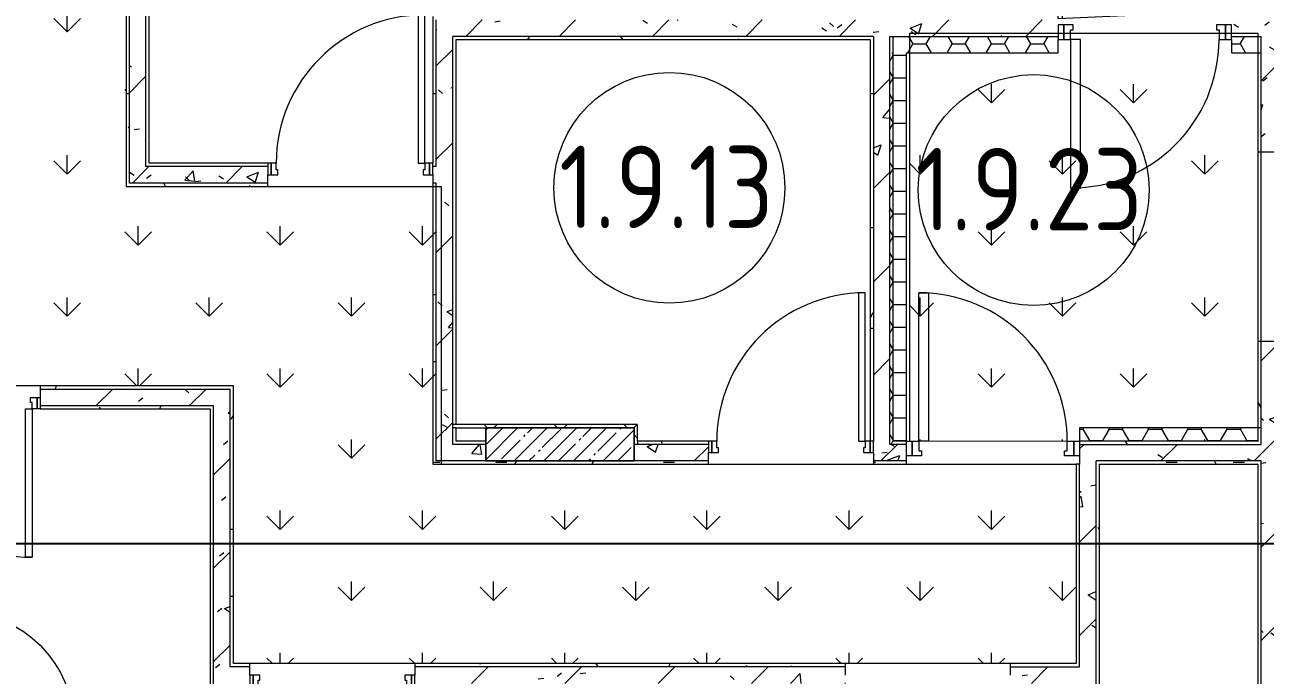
# Model space of a CAD drawing. Header units: millimetres. Extents: x -500089 to 1469082, y -290736 to 166440.
# Drawn here: x 1214459 to 1221979, y -70595 to -66650 of the extents above; entities that cross this region are included whole.
import ezdxf

# ---------------------------------------------------------------- set-up
doc = ezdxf.new("R2010")
doc.units = ezdxf.units.MM
for name, color, linetype, lineweight in [('Двери', 7, 'Continuous', 0), ('Марки помещений', 7, 'Continuous', 0), ('Несущие колонны', 7, 'Continuous', 0), ('Перекрытие', 7, 'Continuous', 0), ('Стены несущие', 7, 'Continuous', 0), ('Стены отделка', 7, 'Continuous', 0), ('Стены штриховка', 7, 'Continuous', 0), ('экспертиза условные обозначения', 1, 'Continuous', 0)]:
    doc.layers.add(name, color=color, linetype=linetype, lineweight=lineweight)
doc.styles.add('GOST Common_1', font='', dxfattribs={"width": 0.9, "height": 700})
doc.styles.get('GOST Common_1').set_extended_font_data('GOST Common')
pattern_1 = [(0, (1111853.59, -73570.49), (812.8, 203.2), [67.056, -542.544, 67.056, -542.544, -3251.2]), (0, (1111853.59, -73570.49), (812.8, 203.2), [-1219.2, 67.056, -1152.144, 67.056, -542.544, -1422.4]), (0, (1111853.59, -73570.49), (812.8, 203.2), [-3048, 67.056, -339.344, 67.056, -948.944]), (120, (1112158.39, -73468.89), (-582.37636, 602.30545), [67.056, -542.544, 67.056, -542.544, -3251.2]), (120, (1112158.39, -73468.89), (-582.37636, 602.30545), [-1219.2, 67.056, -1152.144, 67.056, -542.544, -1422.4]), (120, (1112158.39, -73468.89), (-582.37636, 602.30545), [-3048, 67.056, -339.344, 67.056, -948.944]), (240, (1112259.99, -73062.49), (-230.42364, -805.50545), [67.056, -542.544, 67.056, -542.544, -3251.2]), (240, (1112259.99, -73062.49), (-230.42364, -805.50545), [-1219.2, 67.056, -1152.144, 67.056, -542.544, -1422.4]), (240, (1112259.99, -73062.49), (-230.42364, -805.50545), [-3048, 67.056, -339.344, 67.056, -948.944])]
pattern_2 = [(45, (1111853.6, -73570.5), (-282.8427, 282.8427), [])]
pattern_3 = [(50, (1111853.6, -73570.5), (728.7365, -63.7558), [76.2, -838.2]), (355, (1111853.6, -73570.5), (-140.9716, 764.2276), [60.96, -670.56]), (100.451, (1111914.3, -73575.8), (587.77, 700.4668), [64.76, -712.36]), (46.184, (1111853.6, -73367.3), (1084.316, -168.171), [114.3, -1257.3]), (96.636, (1111943.9, -73381.3), (949.61, 989.71), [97.14, -1068.54]), (351.184, (1111853.6, -73367.3), (949.62, 989.701), [91.44, -1005.84]), (21, (1111955.2, -73418.1), (606.458, -409.0606), [76.2, -838.2]), (326, (1111955.2, -73418.1), (247.2083, 736.753), [60.96, -670.56]), (71.451, (1112005.7, -73452.2), (853.6683, 327.6855), [64.76, -712.36]), (37.5, (1111853.59, -73570.5), (12.3547, 338.2201), [33.528, -628.904, 33.528, -647.192, -673.1]), (37.5, (1111853.59, -73570.5), (12.3547, 338.2201), [-1343.152, 33.528, -639.572]), (7.5, (1111853.6, -73570.5), (267.2789, 400.7221), [33.528, -354.584, 33.528, -613.664, -256.54]), (7.5, (1111853.6, -73570.5), (267.2789, 400.7221), [-1035.304, 33.528, -223.012]), (327.5, (1111627.02, -73570.5), (542.3633, -22.91534), [33.528, -220.472, 33.528, -758.952, -1051.56]), (327.5, (1111627.02, -73570.5), (542.3633, -22.91534), [-1046.48, 33.528, -1018.032]), (317.5, (1111525.4, -73570.5), (592.517, 101.7071), [33.528, -296.672, 33.528, -492.76, -746.76]), (317.5, (1111525.4, -73570.5), (592.517, 101.7071), [-856.488, 33.528, -713.232])]
pattern_4 = [(45, (1111853.6, -73570.5), (-212.132, 212.132), []), (135, (1111853.6, -73570.5), (-212.132, -212.132), [])]
pattern_5 = [(0, (1111853.585, -73570.49), (119.062, 68.741), [79.375, -158.75]), (120, (1111853.585, -73570.49), (-119.062952, 68.741083), [79.375, -158.75]), (60, (1111853.585, -73570.49), (4.8e-05, 137.482083), [0, -158.75, 79.375, 0])]
pattern_6 = [(90, (1077209.23, -303341.8), (-431.0523, 431.0523), [114.3, -747.8046]), (45, (1077209.2, -303341.8), (-431.0523, 431.0523), [114.3, -495.3]), (135, (1077209.2, -303341.8), (-431.0523, -431.0523), [114.3, -495.3])]

# ---------------------------------------------------------------- blocks, each defined once
blk = doc.blocks.new('ADSK_КолоннаЖБ_Прямоугольная - 200x900 мм-V328-З Этаж 01')
at = {"layer": 'Несущие колонны', "lineweight": 18}
for p, q in [((-450, 100), (450, 100)), ((-450, -100), (-450, 100)), ((450, 100), (450, -100)), ((450, -100), (-450, -100))]:
    blk.add_line(p, q, dxfattribs=at)
blk = doc.blocks.new('ASVP_ДверьСтальная_1 полотно - Внутренняя 900х2000h_полотно_ Г Пр _825 в чистоте_-4325931-З Этаж 01')
at = {"layer": 'Двери', "lineweight": 18}
for p, q in [((-450, 970), (-390, 970)), ((-450, 70), (-450, 970)), ((-390, 970), (-390, 70)), ((-525, 70), (-490, 70)), ((-525, -20), (-525, 70)), ((-490, 70), (-450, 70)), ((-490, -20), (-490, 70)), ((-490, 70), (-490, -20)), ((-390, 70), (-450, 70)), ((-450, 70), (-450, 10)), ((-450, 10), (-434, 10)), ((-434, 10), (-434, -20)), ((434, 10), (450, 10)), ((434, -20), (434, 10)), ((450, 70), (490, 70)), ((450, 10), (450, 70)), ((490, 70), (490, -20)), ((490, 70), (525, 70)), ((490, -20), (490, 70)), ((525, 70), (525, -20)), ((-490, -20), (-525, -20)), ((-434, -20), (-490, -20)), ((490, -20), (434, -20)), ((525, -20), (490, -20))]:
    blk.add_line(p, q, dxfattribs=at)
at = {"layer": 'Двери'}
blk.add_arc((-450, 70), 900, 0, 90, dxfattribs=at)
blk = doc.blocks.new('ASVP_ДверьСтальная_1 полотно - Внутренняя 900х2000h_полотно_ Г Л _825 в чистоте_-4325929-З Этаж 01')
at = {"layer": 'Двери', "lineweight": 18}
for p, q in [((450, 970), (390, 970)), ((390, 970), (390, 70)), ((450, 70), (450, 970)), ((-490, 70), (-525, 70)), ((-525, 70), (-525, -20)), ((-450, 70), (-490, 70)), ((-490, 70), (-490, -20)), ((-490, -20), (-490, 70)), ((-450, 10), (-450, 70)), ((-434, 10), (-450, 10)), ((-434, -20), (-434, 10)), ((390, 70), (450, 70)), ((450, 10), (434, 10)), ((434, 10), (434, -20)), ((490, 70), (450, 70)), ((450, 70), (450, 10)), ((490, -20), (490, 70)), ((525, 70), (490, 70)), ((490, 70), (490, -20)), ((525, -20), (525, 70)), ((-525, -20), (-490, -20)), ((-490, -20), (-434, -20)), ((434, -20), (490, -20)), ((490, -20), (525, -20))]:
    blk.add_line(p, q, dxfattribs=at)
at = {"layer": 'Двери'}
blk.add_arc((450, 70), 900, 90, 180, dxfattribs=at)
blk = doc.blocks.new('ASVP_ДверьДеревянная_1 полотно - Входная_внутр_ 900х2000h_полотно_ Г Л _850 в чистоте_-4213426-З Этаж 01')
at = {"layer": 'Двери', "lineweight": 18}
for p, q in [((450, 970), (410, 970)), ((410, 970), (410, 70)), ((450, 70), (450, 970)), ((-480, 70), (-500, 70)), ((-500, 70), (-500, 0)), ((-500, 0), (-480, 0)), ((-450, 70), (-480, 70)), ((-480, 70), (-480, 0)), ((-480, 0), (-480, 70)), ((-480, 0), (-440, 0)), ((-450, 30), (-450, 70)), ((-440, 30), (-450, 30)), ((-440, 0), (-440, 30)), ((410, 70), (450, 70)), ((450, 30), (440, 30)), ((440, 30), (440, 0)), ((440, 0), (480, 0)), ((480, 70), (450, 70)), ((450, 70), (450, 30)), ((480, 0), (480, 70)), ((500, 70), (480, 70)), ((480, 70), (480, 0)), ((480, 0), (500, 0)), ((500, 0), (500, 70))]:
    blk.add_line(p, q, dxfattribs=at)
at = {"layer": 'Двери'}
blk.add_arc((450, 70), 900, 90, 180, dxfattribs=at)
blk = doc.blocks.new('ASVP_ДверьДеревянная_1 полотно - Входная_внутр_ 900х2000h_полотно_ Г Пр _850 в чистоте_-4213387-З Этаж 01')
at = {"layer": 'Двери', "lineweight": 18}
for p, q in [((-450, 970), (-410, 970)), ((-450, 70), (-450, 970)), ((-410, 970), (-410, 70)), ((-500, 70), (-480, 70)), ((-500, 0), (-500, 70)), ((-480, 0), (-500, 0)), ((-480, 70), (-450, 70)), ((-480, 0), (-480, 70)), ((-480, 70), (-480, 0)), ((-440, 0), (-480, 0)), ((-410, 70), (-450, 70)), ((-450, 70), (-450, 30)), ((-450, 30), (-440, 30)), ((-440, 30), (-440, 0)), ((440, 30), (450, 30)), ((440, 0), (440, 30)), ((480, 0), (440, 0)), ((450, 70), (480, 70)), ((450, 30), (450, 70)), ((480, 70), (480, 0)), ((480, 70), (500, 70)), ((480, 0), (480, 70)), ((500, 0), (480, 0)), ((500, 70), (500, 0))]:
    blk.add_line(p, q, dxfattribs=at)
at = {"layer": 'Двери'}
blk.add_arc((-450, 70), 900, 0, 90, dxfattribs=at)
blk = doc.blocks.new('ASVP_ДверьДеревянная_1 полотно - Входная_внутр_ 900х2000h_полотно_ Г Л _850 в чистоте_-4213430-З Этаж 01')
at = {"layer": 'Двери', "lineweight": 18}
for p, q in [((450, 970), (410, 970)), ((410, 970), (410, 70)), ((450, 70), (450, 970)), ((-480, 70), (-500, 70)), ((-500, 70), (-500, 0)), ((-500, 0), (-480, 0)), ((-450, 70), (-480, 70)), ((-480, 70), (-480, 0)), ((-480, 0), (-480, 70)), ((-480, 0), (-440, 0)), ((-450, 30), (-450, 70)), ((-440, 30), (-450, 30)), ((-440, 0), (-440, 30)), ((410, 70), (450, 70)), ((450, 30), (440, 30)), ((440, 30), (440, 0)), ((440, 0), (480, 0)), ((480, 70), (450, 70)), ((450, 70), (450, 30)), ((480, 0), (480, 70)), ((500, 70), (480, 70)), ((480, 70), (480, 0)), ((480, 0), (500, 0)), ((500, 0), (500, 70))]:
    blk.add_line(p, q, dxfattribs=at)
at = {"layer": 'Двери'}
blk.add_arc((450, 70), 900, 90, 180, dxfattribs=at)
blk = doc.blocks.new('ASVP_Марка_Помещение_ОдноЗначение - Номер-684784-З Этаж 01')
at = {"layer": 'Марки помещений'}
blk.add_circle((0, 0), 3.5, dxfattribs=at)

msp = doc.modelspace()

# ---------------------------------------------------------------- hatches: boundary and pattern name
at = {"layer": 'Несущие колонны'}
h = msp.add_hatch(dxfattribs=at)
h.set_pattern_fill('FP_35', color=256, style=0, pattern_type=2)
h.set_pattern_definition([(45, (1111853.59, -73570.49), (-89.80256, 89.80256), []), (45, (1111943.39, -73570.49), (-89.80256, 89.80256), [158.75, -31.75, 13.411, -18.339])])
h.paths.add_polyline_path([(1218153.586, -69295.488), (1218153.586, -69095.488), (1217253.586, -69095.488), (1217253.586, -69295.488), (1217954.336, -69295.488)], flags=0)
at = {"layer": 'Стены штриховка'}
h = msp.add_hatch(dxfattribs=at)
h.set_pattern_fill('FP_174', color=256, style=0, pattern_type=2)
h.set_pattern_definition(pattern_1)
h.paths.add_polyline_path([(1215073.585, -67630.488), (1215093.585, -67630.488), (1215093.585, -64400.488), (1215073.585, -64400.488), (1215073.585, -67610.488)], flags=0)
h.paths.add_polyline_path([(1215093.585, -63400.488), (1215093.585, -62265.488), (1215073.585, -62265.488), (1215073.585, -63400.488)], flags=0)
h = msp.add_hatch(dxfattribs=at)
h.set_pattern_fill('FP_201', color=256, style=0, pattern_type=2)
h.set_pattern_definition(pattern_2)
h.paths.add_polyline_path([(1215192.822, -67610.488), (1215193.585, -67610.488), (1215193.585, -64400.488), (1215093.585, -64400.488), (1215093.585, -67610.488)], flags=0)
h.paths.add_polyline_path([(1215093.585, -63400.488), (1215193.585, -63400.488), (1215193.585, -62285.488), (1215093.585, -62285.488), (1215093.585, -63054.816)], flags=0)
h = msp.add_hatch(dxfattribs=at)
h.set_pattern_fill('FP_31', color=256, style=0, pattern_type=2)
h.set_pattern_definition(pattern_3)
h.paths.add_polyline_path([(1215192.822, -67610.488), (1215193.585, -67610.488), (1215193.585, -64400.488), (1215093.585, -64400.488), (1215093.585, -67610.488)], flags=0)
h.paths.add_polyline_path([(1215093.585, -63400.488), (1215193.585, -63400.488), (1215193.585, -62285.488), (1215093.585, -62285.488), (1215093.585, -63054.816)], flags=0)
h = msp.add_hatch(dxfattribs=at)
h.set_pattern_fill('FP_174', color=256, style=0, pattern_type=2)
h.set_pattern_definition(pattern_1)
h.paths.add_polyline_path([(1215213.585, -67510.488), (1215213.585, -64870.488), (1215193.585, -64870.488), (1215193.585, -67510.488)], flags=0)
h.paths.add_polyline_path([(1215213.585, -64770.488), (1215213.585, -64400.488), (1215193.585, -64400.488), (1215193.585, -64770.488)], flags=0)
h.paths.add_polyline_path([(1215213.585, -63400.488), (1215213.585, -62385.488), (1215193.585, -62385.488), (1215193.585, -63400.488)], flags=0)
h = msp.add_hatch(dxfattribs=at)
h.set_pattern_fill('FP_174', color=256, style=0, pattern_type=2)
h.set_pattern_definition(pattern_1)
h.paths.add_polyline_path([(1221953.586, -73750.488), (1221953.586, -71630.488), (1221933.586, -71630.488), (1221933.586, -73750.488), (1221944.657, -73750.488)], flags=0)
h.paths.add_polyline_path([(1221933.586, -71530.488), (1221953.586, -71530.488), (1221953.586, -69295.488), (1221933.586, -69295.488), (1221933.586, -71510.488)], flags=0)
h.paths.add_polyline_path([(1221953.586, -69195.488), (1221953.586, -69095.488), (1221933.586, -69175.488), (1221933.586, -69195.488)], flags=0)
h.paths.add_polyline_path([(1221933.586, -69095.488), (1221953.586, -69095.488), (1221953.586, -68570.488), (1221933.586, -68570.488)], flags=0)
h.paths.add_polyline_path([(1221953.586, -66820.488), (1221953.586, -66720.488), (1221933.586, -66720.488), (1221951.086, -66807.988)], flags=0)
h.paths.add_polyline_path([(1221933.586, -67420.488), (1221953.586, -67420.488), (1221953.586, -66820.488), (1221933.586, -66820.488), (1221933.586, -67079.17)], flags=0)
h.paths.add_polyline_path([(1221953.586, -66620.488), (1221953.586, -66220.488), (1221933.586, -66220.488), (1221933.586, -66620.488)], flags=0)
h.paths.add_polyline_path([(1221953.586, -65220.488), (1221952.549, -64600.488), (1221933.586, -64600.488), (1221933.586, -65220.488)], flags=0)
h = msp.add_hatch(dxfattribs=at)
h.set_pattern_fill('FP_201', color=256, style=0, pattern_type=2)
h.set_pattern_definition(pattern_2)
h.paths.add_polyline_path([(1222153.586, -73770.488), (1222153.586, -68570.488), (1221953.586, -68570.488), (1221953.586, -73770.488), (1222153.007, -73770.488)], flags=0)
h.paths.add_polyline_path([(1222063.586, -67420.488), (1222153.586, -67420.488), (1222153.586, -66220.488), (1221953.586, -66220.488), (1221953.586, -67420.488), (1222037.385, -67420.488)], flags=0)
h.paths.add_polyline_path([(1221953.586, -65220.488), (1222153.586, -65220.488), (1222153.586, -64620.488), (1221953.586, -64620.488), (1221953.586, -65028.749)], flags=0)
h = msp.add_hatch(dxfattribs=at)
h.set_pattern_fill('FP_31', color=256, style=0, pattern_type=2)
h.set_pattern_definition(pattern_3)
h.paths.add_polyline_path([(1222153.586, -73770.488), (1222153.586, -68570.488), (1221953.586, -68570.488), (1221953.586, -73770.488), (1222153.007, -73770.488)], flags=0)
h.paths.add_polyline_path([(1222063.586, -67420.488), (1222153.586, -67420.488), (1222153.586, -66220.488), (1221953.586, -66220.488), (1221953.586, -67420.488), (1222037.385, -67420.488)], flags=0)
h.paths.add_polyline_path([(1221953.586, -65220.488), (1222153.586, -65220.488), (1222153.586, -64620.488), (1221953.586, -64620.488), (1221953.586, -65028.749)], flags=0)
h = msp.add_hatch(dxfattribs=at)
h.set_pattern_fill('FP_174', color=256, style=0, pattern_type=2)
h.set_pattern_definition(pattern_1)
h.paths.add_polyline_path([(1216944.495, -69315.488), (1216953.586, -69315.488), (1216953.586, -67610.488), (1216933.586, -67610.488), (1216933.586, -69315.488)], flags=0)
h.paths.add_polyline_path([(1216953.586, -67510.488), (1216953.586, -66600.488), (1216933.586, -66600.488), (1216933.586, -67510.488)], flags=0)
h = msp.add_hatch(dxfattribs=at)
h.set_pattern_fill('FP_201', color=256, style=0, pattern_type=2)
h.set_pattern_definition(pattern_2)
h.paths.add_polyline_path([(1217051.701, -69295.488), (1217053.586, -69295.488), (1217053.586, -66620.488), (1216953.586, -66620.488), (1216953.586, -69295.488)], flags=0)
h = msp.add_hatch(dxfattribs=at)
h.set_pattern_fill('FP_31', color=256, style=0, pattern_type=2)
h.set_pattern_definition(pattern_3)
h.paths.add_polyline_path([(1217051.701, -69295.488), (1217053.586, -69295.488), (1217053.586, -66620.488), (1216953.586, -66620.488), (1216953.586, -69295.488)], flags=0)
h = msp.add_hatch(dxfattribs=at)
h.set_pattern_fill('FP_201', color=256, style=0, pattern_type=2)
h.set_pattern_definition(pattern_2)
h.paths.add_polyline_path([(1219066.31, -66720.488), (1219603.586, -66720.488), (1219603.586, -66620.488), (1217053.586, -66620.488), (1217053.586, -66720.488), (1217073.586, -66720.488)], flags=0)
h = msp.add_hatch(dxfattribs=at)
h.set_pattern_fill('FP_31', color=256, style=0, pattern_type=2)
h.set_pattern_definition(pattern_3)
h.paths.add_polyline_path([(1219066.31, -66720.488), (1219603.586, -66720.488), (1219603.586, -66620.488), (1217053.586, -66620.488), (1217053.586, -66720.488), (1217073.586, -66720.488)], flags=0)
h = msp.add_hatch(dxfattribs=at)
h.set_pattern_fill('FP_201', color=256, style=0, pattern_type=2)
h.set_pattern_definition(pattern_2)
h.paths.add_polyline_path([(1219703.586, -69195.488), (1219703.586, -66620.488), (1219603.586, -66620.488), (1219603.586, -69195.488)], flags=0)
h = msp.add_hatch(dxfattribs=at)
h.set_pattern_fill('FP_31', color=256, style=0, pattern_type=2)
h.set_pattern_definition(pattern_3)
h.paths.add_polyline_path([(1219703.586, -69195.488), (1219703.586, -66620.488), (1219603.586, -66620.488), (1219603.586, -69195.488)], flags=0)
h = msp.add_hatch(dxfattribs=at)
h.set_pattern_fill('FP_201', color=256, style=0, pattern_type=2)
h.set_pattern_definition(pattern_2)
h.paths.add_polyline_path([(1220178.284, -66720.488), (1220723.586, -66720.488), (1220723.586, -66620.488), (1219703.586, -66620.953), (1219703.586, -66720.488), (1219723.586, -66720.488)], flags=0)
h.paths.add_polyline_path([(1221933.586, -66720.488), (1221953.586, -66720.488), (1221953.586, -66620.488), (1221773.586, -66620.488), (1221773.586, -66720.488)], flags=0)
h = msp.add_hatch(dxfattribs=at)
h.set_pattern_fill('FP_31', color=256, style=0, pattern_type=2)
h.set_pattern_definition(pattern_3)
h.paths.add_polyline_path([(1220178.284, -66720.488), (1220723.586, -66720.488), (1220723.586, -66620.488), (1219703.586, -66620.953), (1219703.586, -66720.488), (1219723.586, -66720.488)], flags=0)
h.paths.add_polyline_path([(1221933.586, -66720.488), (1221953.586, -66720.488), (1221953.586, -66620.488), (1221773.586, -66620.488), (1221773.586, -66720.488)], flags=0)
h = msp.add_hatch(dxfattribs=at)
h.set_pattern_fill('FP_174', color=256, style=0, pattern_type=2)
h.set_pattern_definition(pattern_1)
h.paths.add_polyline_path([(1217073.586, -69195.488), (1217073.586, -69095.488), (1217053.586, -69095.488), (1217053.586, -69195.488), (1217061.777, -69195.488)], flags=0)
h.paths.add_polyline_path([(1217073.586, -69075.488), (1217073.586, -66720.488), (1217053.586, -66720.488), (1217053.586, -69075.488)], flags=0)
h = msp.add_hatch(dxfattribs=at)
h.set_pattern_fill('FP_174', color=256, style=0, pattern_type=2)
h.set_pattern_definition(pattern_1)
h.paths.add_polyline_path([(1219583.586, -66740.488), (1219583.586, -66720.488), (1217073.586, -66720.488), (1217073.586, -66740.488), (1219066.31, -66740.488)], flags=0)
h = msp.add_hatch(dxfattribs=at)
h.set_pattern_fill('FP_174', color=256, style=0, pattern_type=2)
h.set_pattern_definition(pattern_1)
h.paths.add_polyline_path([(1219603.586, -69175.488), (1219603.586, -66720.488), (1219583.586, -66720.488), (1219583.586, -69175.488)], flags=0)
h = msp.add_hatch(dxfattribs=at)
h.set_pattern_fill('FP_34', color=256, style=0, pattern_type=2)
h.set_pattern_definition(pattern_5)
h.paths.add_polyline_path([(1221953.586, -66820.488), (1221933.586, -66720.488), (1221773.586, -66720.488), (1221773.586, -66820.488), (1221933.586, -66820.488)], flags=0)
h.paths.add_polyline_path([(1219803.586, -66820.488), (1220723.586, -66820.488), (1220723.586, -66720.488), (1219723.586, -66720.488), (1219723.586, -66820.488)], flags=0)
h = msp.add_hatch(dxfattribs=at)
h.set_pattern_fill('FP_34', color=256, style=0, pattern_type=2)
h.set_pattern_definition(pattern_5)
h.paths.add_polyline_path([(1219703.586, -69195.488), (1219803.586, -69195.488), (1219803.586, -66820.488), (1219703.586, -66820.488), (1219703.586, -69175.488)], flags=0)
h = msp.add_hatch(dxfattribs=at)
h.set_pattern_fill('FP_201', color=256, style=0, pattern_type=2)
h.set_pattern_definition(pattern_2)
h.paths.add_polyline_path([(1215213.585, -67610.488), (1215933.586, -67610.488), (1215933.586, -67510.488), (1215193.585, -67510.488), (1215193.585, -67610.488)], flags=0)
h.paths.add_polyline_path([(1216940.928, -67610.488), (1216953.586, -67610.488), (1216953.586, -67510.488), (1216933.586, -67510.488), (1216933.586, -67610.488)], flags=0)
h = msp.add_hatch(dxfattribs=at)
h.set_pattern_fill('FP_31', color=256, style=0, pattern_type=2)
h.set_pattern_definition(pattern_3)
h.paths.add_polyline_path([(1215213.585, -67610.488), (1215933.586, -67610.488), (1215933.586, -67510.488), (1215193.585, -67510.488), (1215193.585, -67610.488)], flags=0)
h.paths.add_polyline_path([(1216940.928, -67610.488), (1216953.586, -67610.488), (1216953.586, -67510.488), (1216933.586, -67510.488), (1216933.586, -67610.488)], flags=0)
h = msp.add_hatch(dxfattribs=at)
h.set_pattern_fill('FP_174', color=256, style=0, pattern_type=2)
h.set_pattern_definition(pattern_1)
h.paths.add_polyline_path([(1215093.585, -67630.488), (1215933.586, -67630.488), (1215933.586, -67610.488), (1215093.585, -67610.488)], flags=0)
h = msp.add_hatch(dxfattribs=at)
h.set_pattern_fill('FP_174', color=256, style=0, pattern_type=2)
h.set_pattern_definition(pattern_1)
h.paths.add_polyline_path([(1214816.046, -68860.488), (1215703.585, -68860.488), (1215703.345, -68840.488), (1214553.586, -68840.488), (1214553.586, -68860.488), (1214618.45, -68860.488)], flags=0)
h.paths.add_polyline_path([(1212394.52, -68860.488), (1213553.586, -68860.488), (1213553.586, -68840.488), (1211683.585, -68840.488), (1211683.585, -68860.488)], flags=0)
h.paths.add_polyline_path([(1208123.586, -68860.488), (1208123.586, -68840.488), (1206233.585, -68840.488), (1206233.585, -68860.488), (1208103.586, -68860.488)], flags=0)
h.paths.add_polyline_path([(1208348.585, -68860.488), (1208348.585, -68840.488), (1208223.586, -68840.488), (1208223.586, -68860.488), (1208243.586, -68860.488)], flags=0)
h.paths.add_polyline_path([(1209348.585, -68860.488), (1210683.585, -68860.488), (1210683.585, -68840.488), (1209348.585, -68840.488)], flags=0)
h = msp.add_hatch(dxfattribs=at)
h.set_pattern_fill('FP_201', color=256, style=0, pattern_type=2)
h.set_pattern_definition(pattern_2)
h.paths.add_polyline_path([(1212394.52, -68960.488), (1212503.585, -68960.488), (1212503.585, -68860.488), (1211683.585, -68860.488), (1211683.585, -68960.488)], flags=0)
h.paths.add_polyline_path([(1206253.585, -68960.488), (1208348.585, -68960.488), (1208348.585, -68860.488), (1206253.585, -68860.488)], flags=0)
h.paths.add_polyline_path([(1214961.413, -68960.488), (1215603.585, -68960.488), (1215603.585, -68860.488), (1214553.586, -68860.488), (1214553.586, -68960.488), (1214618.45, -68960.488)], flags=0)
h.paths.add_polyline_path([(1209348.585, -68960.488), (1210683.585, -68960.488), (1210683.585, -68860.488), (1209348.585, -68860.488), (1209348.585, -68910.488)], flags=0)
h.paths.add_polyline_path([(1213553.586, -68960.488), (1213553.586, -68860.488), (1212703.585, -68860.488), (1212703.585, -68960.488), (1213506.476, -68960.488)], flags=0)
h = msp.add_hatch(dxfattribs=at)
h.set_pattern_fill('FP_31', color=256, style=0, pattern_type=2)
h.set_pattern_definition(pattern_3)
h.paths.add_polyline_path([(1212394.52, -68960.488), (1212503.585, -68960.488), (1212503.585, -68860.488), (1211683.585, -68860.488), (1211683.585, -68960.488)], flags=0)
h.paths.add_polyline_path([(1206253.585, -68960.488), (1208348.585, -68960.488), (1208348.585, -68860.488), (1206253.585, -68860.488)], flags=0)
h.paths.add_polyline_path([(1214961.413, -68960.488), (1215603.585, -68960.488), (1215603.585, -68860.488), (1214553.586, -68860.488), (1214553.586, -68960.488), (1214618.45, -68960.488)], flags=0)
h.paths.add_polyline_path([(1209348.585, -68960.488), (1210683.585, -68960.488), (1210683.585, -68860.488), (1209348.585, -68860.488), (1209348.585, -68910.488)], flags=0)
h.paths.add_polyline_path([(1213553.586, -68960.488), (1213553.586, -68860.488), (1212703.585, -68860.488), (1212703.585, -68960.488), (1213506.476, -68960.488)], flags=0)
h = msp.add_hatch(dxfattribs=at)
h.set_pattern_fill('FP_201', color=256, style=0, pattern_type=2)
h.set_pattern_definition(pattern_2)
h.paths.add_polyline_path([(1215603.585, -73770.488), (1215703.585, -73770.488), (1215703.585, -68860.488), (1215603.585, -68860.488), (1215603.585, -73750.488)], flags=0)
h = msp.add_hatch(dxfattribs=at)
h.set_pattern_fill('FP_31', color=256, style=0, pattern_type=2)
h.set_pattern_definition(pattern_3)
h.paths.add_polyline_path([(1215603.585, -73770.488), (1215703.585, -73770.488), (1215703.585, -68860.488), (1215603.585, -68860.488), (1215603.585, -73750.488)], flags=0)
h = msp.add_hatch(dxfattribs=at)
h.set_pattern_fill('FP_174', color=256, style=0, pattern_type=2)
h.set_pattern_definition(pattern_1)
h.paths.add_polyline_path([(1215703.585, -73750.488), (1215723.585, -73750.488), (1215723.585, -70645.488), (1215703.585, -70645.488), (1215703.585, -73660.132)], flags=0)
h.paths.add_polyline_path([(1215703.585, -70545.488), (1215723.585, -70545.488), (1215723.585, -68840.488), (1215703.585, -68840.488), (1215703.585, -70525.488)], flags=0)
h = msp.add_hatch(dxfattribs=at)
h.set_pattern_fill('FP_174', color=256, style=0, pattern_type=2)
h.set_pattern_definition(pattern_1)
h.paths.add_polyline_path([(1215583.585, -68980.488), (1215583.585, -68960.488), (1214553.586, -68960.488), (1214553.586, -68980.488), (1214990.486, -68980.488)], flags=0)
h.paths.add_polyline_path([(1210170.59, -68980.488), (1210683.585, -68980.488), (1210683.585, -68960.488), (1209468.585, -68960.488), (1209468.585, -68980.488), (1209488.585, -68980.488)], flags=0)
h.paths.add_polyline_path([(1212394.52, -68980.488), (1212503.585, -68980.488), (1212503.585, -68960.488), (1211683.585, -68960.488), (1211683.585, -68980.488)], flags=0)
h.paths.add_polyline_path([(1206673.585, -68980.488), (1208348.585, -68980.488), (1208348.585, -68960.488), (1206673.585, -68960.488), (1206673.585, -68965.488)], flags=0)
h.paths.add_polyline_path([(1213553.586, -68980.488), (1213553.586, -68960.488), (1212723.585, -68960.488), (1212723.585, -68980.488), (1213506.476, -68980.488)], flags=0)
h.paths.add_polyline_path([(1209348.585, -68980.488), (1209368.585, -68980.488), (1209368.585, -68960.488), (1209348.585, -68960.488)], flags=0)
h.paths.add_polyline_path([(1206653.585, -68970.488), (1206653.585, -68960.488), (1206353.585, -68960.488), (1206353.585, -68970.488), (1206513.585, -68970.488)], flags=0)
h = msp.add_hatch(dxfattribs=at)
h.set_pattern_fill('FP_174', color=256, style=0, pattern_type=2)
h.set_pattern_definition(pattern_1)
h.paths.add_polyline_path([(1215603.585, -73750.488), (1215603.585, -68960.488), (1215583.585, -68960.488), (1215583.585, -73750.488)], flags=0)
h = msp.add_hatch(dxfattribs=at)
h.set_pattern_fill('FP_202', color=256, style=0, pattern_type=2)
h.set_pattern_definition(pattern_4)
h.paths.add_polyline_path([(1217054.951, -69095.488), (1218153.586, -69095.488), (1218153.586, -69075.488), (1217053.586, -69075.488), (1217053.586, -69095.488)], flags=0)
h = msp.add_hatch(dxfattribs=at)
h.set_pattern_fill('FP_202', color=256, style=0, pattern_type=2)
h.set_pattern_definition(pattern_4)
h.paths.add_polyline_path([(1218153.586, -69195.488), (1218173.586, -69195.488), (1218173.586, -69075.488), (1218153.586, -69075.488), (1218153.586, -69175.488)], flags=0)
h = msp.add_hatch(dxfattribs=at)
h.set_pattern_fill('FP_34', color=256, style=0, pattern_type=2)
h.set_pattern_definition(pattern_5)
h.paths.add_polyline_path([(1220985.764, -69175.488), (1221933.586, -69175.488), (1221953.586, -69095.488), (1220853.586, -69095.488), (1220853.586, -69175.488), (1220979.254, -69175.488)], flags=0)
h = msp.add_hatch(dxfattribs=at)
h.set_pattern_fill('FP_174', color=256, style=0, pattern_type=2)
h.set_pattern_definition(pattern_1)
h.paths.add_polyline_path([(1221933.586, -69195.488), (1221933.586, -69175.488), (1220853.586, -69175.488), (1220853.586, -69195.488), (1221290.221, -69195.488)], flags=0)
h.paths.add_polyline_path([(1217253.586, -69195.488), (1217253.586, -69175.488), (1217073.586, -69175.488), (1217073.586, -69195.488)], flags=0)
h.paths.add_polyline_path([(1218173.586, -69195.488), (1218603.586, -69195.488), (1218603.586, -69175.488), (1218173.586, -69175.488)], flags=0)
h = msp.add_hatch(dxfattribs=at)
h.set_pattern_fill('FP_201', color=256, style=0, pattern_type=2)
h.set_pattern_definition(pattern_2)
h.paths.add_polyline_path([(1221933.586, -69295.488), (1221953.586, -69295.071), (1221953.586, -69195.488), (1220853.586, -69195.488), (1220853.586, -69295.488), (1221921.586, -69295.488)], flags=0)
h.paths.add_polyline_path([(1217073.586, -69295.488), (1217253.586, -69295.488), (1217253.586, -69195.488), (1217053.586, -69195.488), (1217053.586, -69295.488), (1217068.603, -69295.488)], flags=0)
h.paths.add_polyline_path([(1218603.586, -69295.488), (1218603.586, -69195.488), (1218153.586, -69195.488), (1218153.586, -69295.488)], flags=0)
h.paths.add_polyline_path([(1219803.586, -69295.488), (1219803.586, -69195.488), (1219603.586, -69195.488), (1219603.586, -69295.488), (1219703.586, -69295.488)], flags=0)
h = msp.add_hatch(dxfattribs=at)
h.set_pattern_fill('FP_31', color=256, style=0, pattern_type=2)
h.set_pattern_definition(pattern_3)
h.paths.add_polyline_path([(1221933.586, -69295.488), (1221953.586, -69295.071), (1221953.586, -69195.488), (1220853.586, -69195.488), (1220853.586, -69295.488), (1221921.586, -69295.488)], flags=0)
h.paths.add_polyline_path([(1217073.586, -69295.488), (1217253.586, -69295.488), (1217253.586, -69195.488), (1217053.586, -69195.488), (1217053.586, -69295.488), (1217068.603, -69295.488)], flags=0)
h.paths.add_polyline_path([(1218603.586, -69295.488), (1218603.586, -69195.488), (1218153.586, -69195.488), (1218153.586, -69295.488)], flags=0)
h.paths.add_polyline_path([(1219803.586, -69295.488), (1219803.586, -69195.488), (1219603.586, -69195.488), (1219603.586, -69295.488), (1219703.586, -69295.488)], flags=0)
h = msp.add_hatch(dxfattribs=at)
h.set_pattern_fill('FP_174', color=256, style=0, pattern_type=2)
h.set_pattern_definition(pattern_1)
h.paths.add_polyline_path([(1219603.586, -69315.488), (1219803.586, -69315.488), (1219803.586, -69295.488), (1219603.586, -69295.488)], flags=0)
h.paths.add_polyline_path([(1217073.586, -69315.488), (1218603.586, -69315.488), (1218603.586, -69295.488), (1216953.586, -69295.488), (1216953.823, -69315.488), (1217053.586, -69315.488)], flags=0)
h.paths.add_polyline_path([(1221915.186, -69315.488), (1221933.586, -69315.488), (1221933.405, -69295.492), (1220953.586, -69295.488), (1220953.586, -69315.488), (1221290.221, -69315.488)], flags=0)
h = msp.add_hatch(dxfattribs=at)
h.set_pattern_fill('FP_174', color=256, style=0, pattern_type=2)
h.set_pattern_definition(pattern_1)
h.paths.add_polyline_path([(1220833.586, -71650.488), (1220853.586, -71650.488), (1220853.586, -70645.488), (1220833.586, -70645.488), (1220833.586, -71630.488)], flags=0)
h.paths.add_polyline_path([(1220842.286, -70545.488), (1220853.586, -70545.488), (1220853.586, -69315.488), (1220833.586, -69315.488), (1220833.586, -70545.488)], flags=0)
h = msp.add_hatch(dxfattribs=at)
h.set_pattern_fill('FP_201', color=256, style=0, pattern_type=2)
h.set_pattern_definition(pattern_2)
h.paths.add_polyline_path([(1220853.586, -71630.488), (1220953.586, -71630.488), (1220953.586, -69295.488), (1220853.586, -69295.488), (1220853.586, -71530.488)], flags=0)
h = msp.add_hatch(dxfattribs=at)
h.set_pattern_fill('FP_31', color=256, style=0, pattern_type=2)
h.set_pattern_definition(pattern_3)
h.paths.add_polyline_path([(1220853.586, -71630.488), (1220953.586, -71630.488), (1220953.586, -69295.488), (1220853.586, -69295.488), (1220853.586, -71530.488)], flags=0)
h = msp.add_hatch(dxfattribs=at)
h.set_pattern_fill('FP_174', color=256, style=0, pattern_type=2)
h.set_pattern_definition(pattern_1)
h.paths.add_polyline_path([(1220953.586, -71530.488), (1220973.586, -71530.488), (1220973.586, -69315.488), (1220953.586, -69315.488), (1220953.586, -71395.404)], flags=0)
h = msp.add_hatch(dxfattribs=at)
h.set_pattern_fill('FP_174', color=256, style=0, pattern_type=2)
h.set_pattern_definition(pattern_1)
h.paths.add_polyline_path([(1219433.586, -70545.488), (1219433.586, -70525.488), (1216823.585, -70525.488), (1216823.585, -70545.488), (1219413.586, -70545.488)], flags=0)
h.paths.add_polyline_path([(1215823.585, -70545.488), (1215823.585, -70525.488), (1215723.585, -70525.488), (1215723.826, -70545.488)], flags=0)
h.paths.add_polyline_path([(1220833.586, -70545.488), (1220833.586, -70525.488), (1220433.586, -70525.488), (1220433.586, -70545.488), (1220833.255, -70545.488)], flags=0)
h = msp.add_hatch(dxfattribs=at)
h.set_pattern_fill('FP_201', color=256, style=0, pattern_type=2)
h.set_pattern_definition(pattern_2)
h.paths.add_polyline_path([(1220853.586, -70645.488), (1220853.586, -70545.488), (1220433.586, -70545.488), (1220433.586, -70645.488), (1220833.586, -70645.488)], flags=0)
h.paths.add_polyline_path([(1215723.585, -70645.488), (1215823.585, -70645.488), (1215823.585, -70545.488), (1215703.585, -70545.488), (1215703.585, -70645.488)], flags=0)
h.paths.add_polyline_path([(1217410.854, -70645.488), (1219433.586, -70645.488), (1219433.586, -70545.488), (1216823.585, -70545.488), (1216823.585, -70645.488)], flags=0)
h = msp.add_hatch(dxfattribs=at)
h.set_pattern_fill('FP_31', color=256, style=0, pattern_type=2)
h.set_pattern_definition(pattern_3)
h.paths.add_polyline_path([(1220853.586, -70645.488), (1220853.586, -70545.488), (1220433.586, -70545.488), (1220433.586, -70645.488), (1220833.586, -70645.488)], flags=0)
h.paths.add_polyline_path([(1215723.585, -70645.488), (1215823.585, -70645.488), (1215823.585, -70545.488), (1215703.585, -70545.488), (1215703.585, -70645.488)], flags=0)
h.paths.add_polyline_path([(1217410.854, -70645.488), (1219433.586, -70645.488), (1219433.586, -70545.488), (1216823.585, -70545.488), (1216823.585, -70645.488)], flags=0)
at = {"layer": 'экспертиза условные обозначения'}
h = msp.add_hatch(dxfattribs=at)
h.set_pattern_fill('GRASS', color=3, scale=24)
h.set_pattern_definition(pattern_6)
h.paths.add_polyline_path([(1208243.586, -68840.488), (1208243.586, -67630.488), (1213863.585, -67630.488), (1213863.585, -60950.488), (1221933.586, -60950.488), (1221933.586, -66560.488), (1220723.586, -66614.523), (1220723.586, -62160.488), (1215073.585, -62160.488), (1215073.585, -67630.488), (1216983.586, -67630.488), (1216983.586, -69315.488), (1220833.586, -69315.488), (1220833.586, -70525.488), (1215723.586, -70525.488), (1215723.586, -68840.488)])
h = msp.add_hatch(dxfattribs=at)
h.set_pattern_fill('GRASS', color=4, scale=24)
h.set_pattern_definition(pattern_6)
h.paths.add_polyline_path([(1221933.586, -69178.811), (1219823.586, -69175.488), (1219823.586, -66700.488), (1221933.586, -66700.488)])

# ---------------------------------------------------------------- linework, layer by layer
at = {"color": 4}
msp.add_lwpolyline([(1209139.389, -53813.488), (1222945.389, -53813.488), (1222945.389, -69799.488), (1209139.389, -69799.488)], close=True, dxfattribs=at)
at = {"layer": 'Несущие колонны'}
for p, q in [((1218153.586, -69095.488), (1217253.586, -69095.488)), ((1217253.586, -69095.488), (1217253.586, -69175.488)), ((1218153.586, -69175.488), (1218153.586, -69095.488)), ((1217253.586, -69175.488), (1217253.586, -69195.488)), ((1218153.586, -69195.488), (1218153.586, -69175.488)), ((1217253.586, -69195.488), (1217253.586, -69295.488)), ((1218153.586, -69295.488), (1218153.586, -69195.488)), ((1217253.586, -69295.488), (1218153.586, -69295.488))]:
    msp.add_line(p, q, dxfattribs=at)
at = {"layer": 'Перекрытие'}
msp.add_line((1221953.586, -68570.488), (1221953.586, -67420.488), dxfattribs=at)
at = {"layer": 'Стены несущие'}
for p, q in [((1215093.585, -67610.488), (1215093.585, -64400.488)), ((1215193.585, -67510.488), (1215193.585, -64870.488)), ((1216953.586, -67510.488), (1216953.586, -66620.488)), ((1217053.586, -69195.488), (1217053.586, -66720.488)), ((1219603.586, -66720.488), (1217053.586, -66720.488)), ((1219603.586, -66720.488), (1219603.586, -69175.488)), ((1219703.586, -66720.488), (1220723.586, -66720.488)), ((1219703.586, -69195.488), (1219703.586, -66720.488)), ((1221773.586, -66720.488), (1221953.586, -66720.488)), ((1221953.586, -67420.488), (1221953.586, -66720.488)), ((1221953.586, -67420.488), (1222063.586, -67420.488)), ((1215933.586, -67510.488), (1215193.585, -67510.488)), ((1216953.586, -67510.488), (1216933.586, -67510.488)), ((1215933.586, -67610.488), (1215933.586, -67560.488)), ((1215933.586, -67610.488), (1215093.585, -67610.488)), ((1216953.586, -67610.488), (1216933.586, -67610.488)), ((1216953.586, -69295.488), (1216953.586, -67610.488)), ((1222063.586, -68570.488), (1221953.586, -68570.488)), ((1221953.586, -69195.488), (1221953.586, -68570.488)), ((1214553.586, -68860.488), (1214553.586, -68910.488)), ((1214553.586, -68860.488), (1215703.585, -68860.488)), ((1215703.585, -70545.488), (1215703.585, -68860.488)), ((1214553.586, -68960.488), (1215603.585, -68960.488)), ((1215603.585, -73770.488), (1215603.585, -68960.488)), ((1217253.586, -69195.488), (1217053.586, -69195.488)), ((1218603.586, -69195.488), (1218153.586, -69195.488)), ((1218603.586, -69295.488), (1218603.586, -69245.488)), ((1219603.586, -69245.488), (1219603.586, -69295.488)), ((1219803.586, -69195.488), (1219703.586, -69195.488)), ((1220853.586, -69195.488), (1221953.586, -69195.488)), ((1217253.586, -69295.488), (1216953.586, -69295.488)), ((1218603.586, -69295.488), (1218153.586, -69295.488)), ((1219803.586, -69295.488), (1219603.586, -69295.488)), ((1219803.586, -69295.488), (1219803.586, -69265.488)), ((1220853.586, -69265.488), (1220853.586, -69295.488)), ((1220853.586, -70545.488), (1220853.586, -69315.488)), ((1221953.586, -69295.488), (1220953.586, -69295.488)), ((1220953.586, -71530.488), (1220953.586, -69295.488)), ((1221953.586, -71530.488), (1221953.586, -69295.488)), ((1215823.585, -70545.488), (1215703.585, -70545.488)), ((1215823.585, -70595.488), (1215823.585, -70545.488)), ((1216823.585, -70545.488), (1216823.585, -70595.488)), ((1219433.586, -70545.488), (1216823.585, -70545.488)), ((1219433.586, -70595.488), (1219433.586, -70545.488)), ((1220433.586, -70545.488), (1220433.586, -70595.488)), ((1220433.586, -70545.488), (1220853.586, -70545.488))]:
    msp.add_line(p, q, dxfattribs=at)
at = {"layer": 'Стены отделка'}
for p, q in [((1215073.585, -64400.488), (1215073.585, -67630.488)), ((1215213.585, -67490.488), (1215213.585, -64890.488)), ((1216933.586, -66600.488), (1216933.586, -67490.488)), ((1217073.586, -69075.488), (1217073.586, -66740.488)), ((1217073.586, -66740.488), (1219583.586, -66740.488)), ((1219583.586, -66740.488), (1219583.586, -69175.488)), ((1219723.586, -69175.488), (1219723.586, -66720.488)), ((1220723.586, -66820.488), (1220723.586, -66740.488)), ((1221773.586, -66740.488), (1221773.586, -66820.488)), ((1221933.586, -66720.488), (1221933.586, -67420.488)), ((1219803.586, -66820.488), (1220723.586, -66820.488)), ((1219803.586, -69175.488), (1219803.586, -66820.488)), ((1221773.586, -66820.488), (1221953.586, -66820.488)), ((1221933.586, -67420.488), (1221953.586, -67420.488)), ((1215933.586, -67490.488), (1215213.585, -67490.488)), ((1216933.586, -67560.488), (1216933.586, -69315.488)), ((1215073.585, -67630.488), (1215933.586, -67630.488)), ((1215933.586, -67630.488), (1215933.586, -67610.488)), ((1221933.586, -68570.488), (1221933.586, -69175.488)), ((1221953.586, -68570.488), (1221933.586, -68570.488)), ((1215723.585, -68840.488), (1214553.586, -68840.488)), ((1214553.586, -68840.488), (1214553.586, -68860.488)), ((1215723.585, -70525.488), (1215723.585, -68840.488)), ((1214553.586, -68980.488), (1215583.585, -68980.488)), ((1215583.585, -68980.488), (1215583.585, -73750.488)), ((1218173.586, -69075.488), (1217073.586, -69075.488)), ((1217073.586, -69175.488), (1217073.586, -69095.488)), ((1217073.586, -69095.488), (1218153.586, -69095.488)), ((1218153.586, -69095.488), (1218153.586, -69175.488)), ((1218173.586, -69175.488), (1218173.586, -69075.488)), ((1221953.586, -69095.488), (1220853.586, -69095.488)), ((1220853.586, -69095.488), (1220853.586, -69175.488)), ((1217253.586, -69175.488), (1217073.586, -69175.488)), ((1218603.586, -69175.488), (1218173.586, -69175.488)), ((1219803.586, -69175.488), (1219723.586, -69175.488)), ((1216933.586, -69315.488), (1218603.586, -69315.488)), ((1218603.586, -69315.488), (1218603.586, -69295.488)), ((1219603.586, -69295.488), (1219603.586, -69315.488)), ((1219603.586, -69315.488), (1219803.586, -69315.488)), ((1219803.586, -69315.488), (1219803.586, -69295.488)), ((1220833.586, -69315.488), (1220833.586, -70525.488)), ((1220853.586, -69315.488), (1220833.586, -69315.488)), ((1220853.586, -69295.488), (1220853.586, -69315.488)), ((1220973.586, -69315.488), (1221933.586, -69315.488)), ((1220973.586, -71510.488), (1220973.586, -69315.488)), ((1221933.586, -69315.488), (1221933.586, -71510.488)), ((1215823.585, -70525.488), (1215723.585, -70525.488)), ((1215823.585, -70545.488), (1215823.585, -70525.488)), ((1219433.586, -70525.488), (1216823.585, -70525.488)), ((1216823.585, -70525.488), (1216823.585, -70545.488)), ((1219433.586, -70545.488), (1219433.586, -70525.488)), ((1220833.586, -70525.488), (1220433.586, -70525.488)), ((1220433.586, -70525.488), (1220433.586, -70545.488))]:
    msp.add_line(p, q, dxfattribs=at)
at = {"layer": 'Стены штриховка'}
for p, q in [((1217073.586, -69075.488), (1217053.586, -69075.488)), ((1217073.586, -69095.488), (1217053.586, -69095.488)), ((1217253.586, -69295.488), (1217253.586, -69175.488)), ((1218173.586, -69175.488), (1218173.586, -69195.488)), ((1221933.586, -69175.488), (1220853.586, -69175.488)), ((1218153.586, -69195.488), (1218153.586, -69295.488)), ((1218153.586, -69295.488), (1217253.586, -69295.488))]:
    msp.add_line(p, q, dxfattribs=at)
at = {"layer": 'экспертиза условные обозначения', "color": 3}
msp.add_lwpolyline([(1208243.586, -68840.488), (1208243.586, -67630.488), (1213863.585, -67630.488), (1213863.585, -60950.488), (1221933.586, -60950.488), (1221933.586, -66560.488), (1220723.586, -66614.523), (1220723.586, -62160.488), (1215073.585, -62160.488), (1215073.585, -67630.488), (1216983.586, -67630.488), (1216983.586, -69315.488), (1220833.586, -69315.488), (1220833.586, -70525.488), (1215723.586, -70525.488), (1215723.586, -68840.488), (1208243.586, -68840.488)], dxfattribs=at)
at = {"layer": 'экспертиза условные обозначения', "color": 4}
msp.add_lwpolyline([(1221933.586, -69178.811), (1219823.586, -69175.488), (1219823.586, -66700.488), (1221933.586, -66700.488), (1221933.586, -69178.811)], dxfattribs=at)

# ---------------------------------------------------------------- block references
at = {"layer": 'Двери'}
for name, p in [('ASVP_ДверьДеревянная_1 полотно - Входная_внутр_ 900х2000h_полотно_ Г Л _850 в чистоте_-4213426-З Этаж 01', (1216433.586, -67560.488)), ('ASVP_ДверьДеревянная_1 полотно - Входная_внутр_ 900х2000h_полотно_ Г Л _850 в чистоте_-4213426-З Этаж 01', (1219103.586, -69245.488)), ('ASVP_ДверьСтальная_1 полотно - Внутренняя 900х2000h_полотно_ Г Пр _825 в чистоте_-4325931-З Этаж 01', (1220328.586, -69245.488))]:
    msp.add_blockref(name, p, dxfattribs=at)
at = {"layer": 'Двери', "rotation": 180}
for name, p in [('ASVP_ДверьСтальная_1 полотно - Внутренняя 900х2000h_полотно_ Г Л _825 в чистоте_-4325929-З Этаж 01', (1221248.586, -66670.488)), ('ASVP_ДверьДеревянная_1 полотно - Входная_внутр_ 900х2000h_полотно_ Г Пр _850 в чистоте_-4213387-З Этаж 01', (1214053.586, -68910.488)), ('ASVP_ДверьДеревянная_1 полотно - Входная_внутр_ 900х2000h_полотно_ Г Л _850 в чистоте_-4213430-З Этаж 01', (1216323.585, -70595.488))]:
    msp.add_blockref(name, p, dxfattribs=at)
at = {"layer": 'Марки помещений', "xscale": 199.9999999999999, "yscale": 199.9999999999999, "zscale": 199.9999999999999}
for p in [(1218367.121, -67639.283), (1220575.108, -67652.966), (1214057.549, -70908.917)]:
    msp.add_blockref('ASVP_Марка_Помещение_ОдноЗначение - Номер-684784-З Этаж 01', p, dxfattribs=at)
at = {"layer": 'Несущие колонны'}
msp.add_blockref('ADSK_КолоннаЖБ_Прямоугольная - 200x900 мм-V328-З Этаж 01', (1217703.586, -69195.488), dxfattribs=at)

# ---------------------------------------------------------------- texts
at = {"layer": 'Марки помещений', "char_height": 500, "attachment_point": 1, "style": 'GOST Common_1'}
for s, insert, width in [('1.9.13', (1217698.407, -67383.833), 1645.06275), ('1.9.23', (1219858.694, -67397.516), 1760.50575)]:
    msp.add_mtext(s, dxfattribs=dict(at, insert=insert, width=width))

doc.saveas('drawing.dxf')
